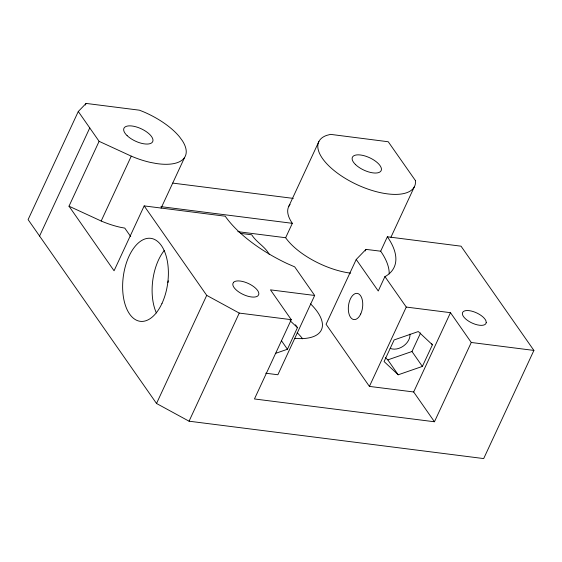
<?xml version="1.0" encoding="UTF-8"?>
<svg xmlns="http://www.w3.org/2000/svg" width="562" height="562" viewBox="0 0 562 562"><rect width="100%" height="100%" fill="white"/><g stroke="black" fill="none" stroke-linecap="round" stroke-linejoin="round"><path stroke-width="0.84" d="M78.287 111.494L99.109 141.329L131.276 156.145A52.828 22.747 24.9 0 0 150.293 162.383L156.334 163.521A52.828 22.747 24.9 0 0 182.411 140.802L179.552 136.882A52.828 22.747 24.9 0 0 143.465 111.789L139.404 110.187L86.091 103.422L78.287 111.494L28.1 219.609L156.524 403.481L189.057 421.198L483.692 458.578L533.9 350.428L461.03 246.184L387.351 236.778L380.685 251.2A96.854 41.7 24.9 0 1 389.206 273.898M85.354 105.01L86.091 103.422M39.572 236.047L89.758 127.925M265.735 373.217L277.874 374.756L314.671 295.472L294.699 266.866L287.203 263.599A96.854 41.7 24.9 0 1 225.222 216.208L144.174 205.903L114.065 270.772L69 206.191L99.109 141.329M69 206.191L101.167 221.014L131.276 156.145M161.09 208.123L184.645 157.381M156.524 403.481L206.718 295.366L144.174 205.903M189.057 421.198L239.25 313.083L291.264 319.673L254.453 398.964L434.454 421.767L471.265 342.476L450.478 312.676L406.263 307.063L384.921 276.574L385.897 276.118A96.854 41.7 24.9 0 0 387.351 236.778M288.812 206.324L318.921 141.462M237.775 231.663L285.651 237.733L292.338 223.318A52.828 22.747 24.9 0 1 290.062 204.449M275.338 353.449L287.421 349.255L297.46 327.632L295.479 324.794M390.913 237.29L414.412 186.661M384.921 276.574L378.254 290.997L356.217 259.482L365.974 249.38L380.685 251.2M434.454 421.767L413.667 391.967L450.478 312.676M356.217 259.482L326.072 324.26L369.41 386.403L413.667 391.967M365.237 250.961L365.974 249.38M369.41 386.403L406.263 307.063M385.349 357.58L387.808 359.884L411.974 351.503L420.58 332.964M432.424 344.794L418.29 331.545L394.131 339.933L384.085 361.556L398.212 374.798L422.378 366.417L432.424 344.794L431.433 343.368M240.669 233.399L251.734 234.79C256.398 242.363 264.92 246.395 269.163 254.221M172.66 183.093L293.308 198.4M160.908 206.64L292.338 223.318M314.671 295.472L270.462 289.859L291.264 319.673M471.265 342.476L533.9 350.428M206.718 295.366L239.25 313.083M290.09 320.719L297.46 327.632M411.974 351.503L422.378 366.417M387.808 359.884L398.212 374.798M281.485 340.755L287.421 349.255M130.735 236.637L124.792 228.116L120.184 227.245A52.828 22.747 24.9 0 1 101.167 221.014M156.355 312.922A41.827 22.452 -82.8 0 1 164.23 250.547M167.975 282.517A13.207 7.088 -82.8 0 1 168.263 280.817M409.93 334.067A13.207 9.582 -34.9 0 1 403.558 345.953A13.207 9.582 -34.9 0 1 390.133 348.342M350.674 273.16A52.828 22.747 24.9 0 1 285.651 237.733M297.179 332.711A57.233 24.637 24.9 0 1 302.679 338.851M310.561 303.88A57.233 24.637 24.9 0 1 294.692 338.345M415.48 180.655L415.367 183.823A52.828 22.747 24.9 0 1 350.112 181.175A52.828 22.747 24.9 0 1 326.543 135.435L330.526 134.367L388.244 141.757L415.48 180.655M233.56 282.328L232.837 283.733A14.085 6.063 24.9 0 0 243.044 294.404A14.085 6.063 24.9 0 0 258.084 295.682L258.808 294.277A14.085 6.063 24.9 0 0 248.601 283.606A14.085 6.063 24.9 0 0 233.56 282.328M486.228 322.567L485.968 320.909A12.912 5.557 24.9 0 0 473.302 311.594A12.912 5.557 24.9 0 0 462.371 313.322L462.631 314.98A12.912 5.557 24.9 0 0 475.297 324.295A12.912 5.557 24.9 0 0 486.228 322.567M355.584 164.631A15.848 6.821 24.9 0 0 380.572 171.459A15.848 6.821 24.9 0 0 364.183 155.737A15.848 6.821 24.9 0 0 355.584 164.631M161.982 303.431A41.827 22.452 -82.8 0 0 151.045 238.372A41.827 22.452 -82.8 0 0 123.514 297.677A41.827 22.452 -82.8 0 0 161.982 303.431M127.124 135.646A15.848 6.821 24.9 0 0 152.119 142.474A15.848 6.821 24.9 0 0 135.73 126.752A15.848 6.821 24.9 0 0 127.124 135.646M360.741 313.926A13.207 7.088 -82.8 0 0 357.284 293.385A13.207 7.088 -82.8 0 0 348.595 312.114A13.207 7.088 -82.8 0 0 360.741 313.926"/></g></svg>
